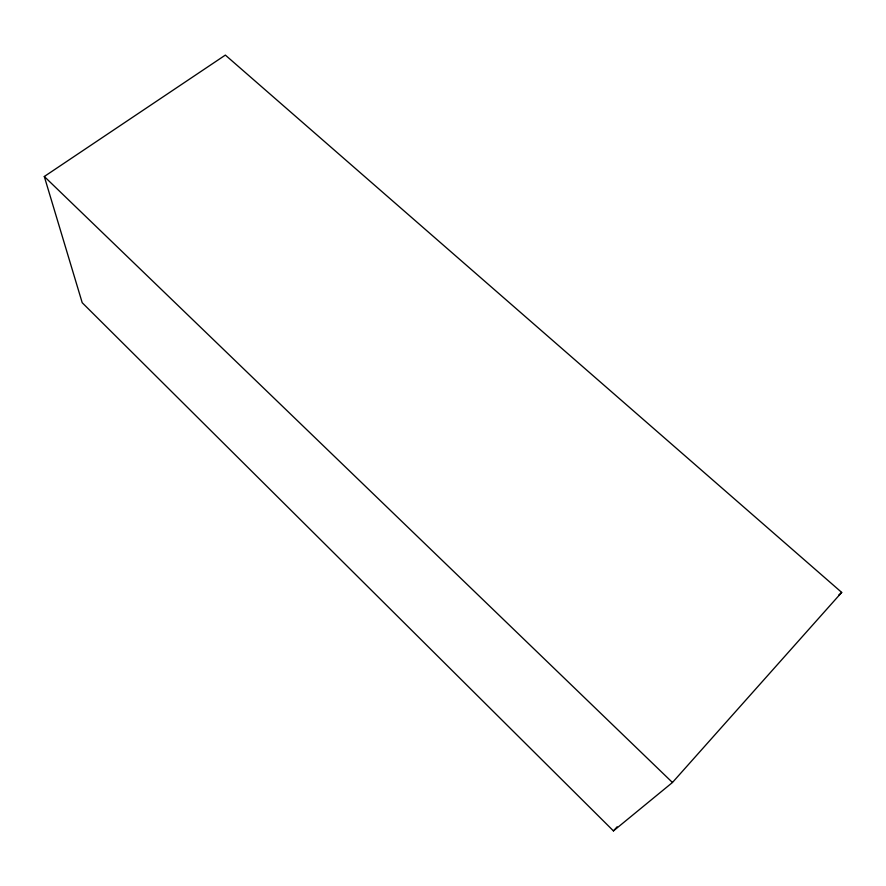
<?xml version="1.0" encoding="UTF-8"?>
<svg xmlns="http://www.w3.org/2000/svg" width="886" height="886" viewBox="0 0 886 886"><rect width="100%" height="100%" fill="white"/><g stroke="black" fill="none" stroke-linecap="round" stroke-linejoin="round"><path stroke-width="1.33" d="M672.452 782.493L841.7 592.413L225.354 55.098L44.3 176.502L82.21 302.724L613.444 830.902L672.452 782.493L44.3 176.502M613.444 830.902L617.143 826.782M838.643 595.215L841.7 592.413"/></g></svg>
